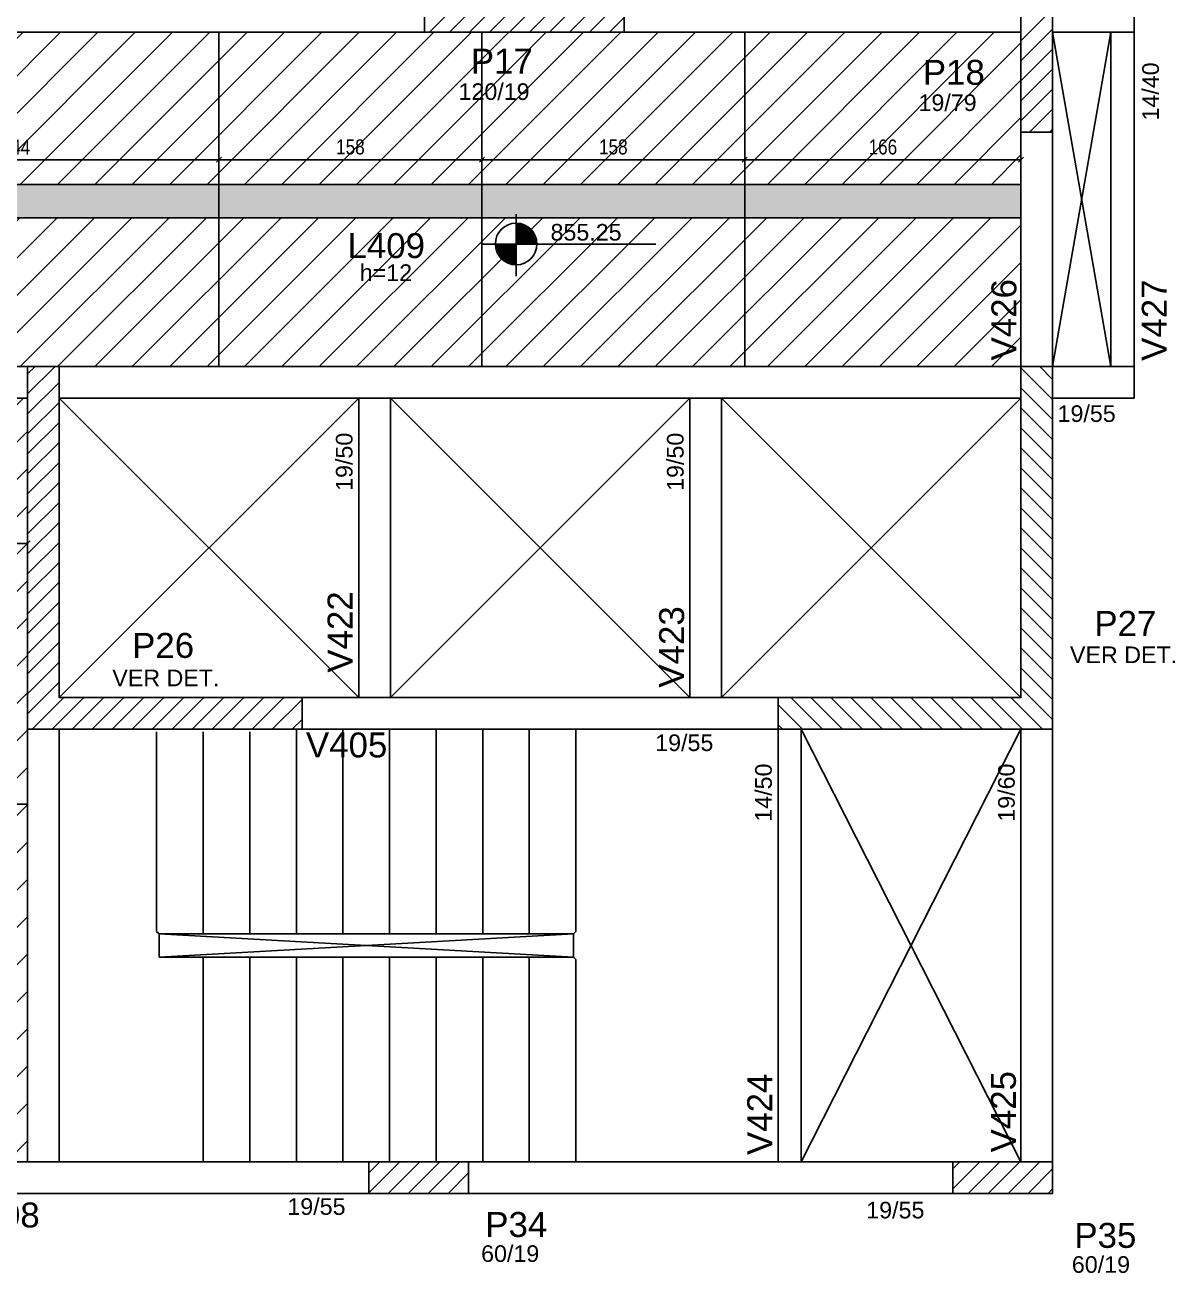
# Model space of a CAD drawing. Header units: millimetres. Extents: x 2358 to 5871, y 1438 to 2637.
# Drawn here: x 5180 to 5871, y 1438 to 2189 of the extents above; entities that cross this region are included whole.
import ezdxf

# ---------------------------------------------------------------- set-up
doc = ezdxf.new("R2010")
doc.units = ezdxf.units.MM
for name, color, linetype in [('1', 1, 'Continuous'), ('3', 3, 'Continuous'), ('4', 4, 'Continuous'), ('7', 7, 'Continuous'), ('9', 9, 'Continuous'), ('Painéis', 200, 'Continuous')]:
    doc.layers.add(name, color=color, linetype=linetype)
doc.layers.add('Hachura', color=251, linetype='Continuous', lineweight=9)
doc.layers.add('REAPROVEITAMENTO', color=251, linetype='Continuous', lineweight=9)
doc.styles.add('COTA TECNICA-50', font='techl___.ttf', dxfattribs={"height": 9})
doc.styles.get("Standard").update_dxf_attribs({"font": 'arial.ttf'})
doc.dimstyles.new('COTA PAINEL-50', dxfattribs={"dimtxt": 9, "dimasz": 3, "dimexe": 3, "dimexo": 3, "dimgap": 3, "dimtad": 1, "dimdec": 1, "dimzin": 12, "dimdsep": 46, "dimtxsty": 'COTA TECNICA-50', "dimblk1": 'OBLIQUE', "dimblk2": 'OBLIQUE', "dimsah": 1, "dimcen": 0.9, "dimclrd": 4, "dimclre": 4, "dimclrt": 240, "dimadec": 1, "dimazin": 3, "dimtfac": 1, "dimtdec": 1, "dimtmove": 0, "dimatfit": 3, "dimfxl": 1, "dimtolj": 1, "dimtzin": 12, "dimarcsym": 0})

# ---------------------------------------------------------------- blocks, each defined once
blk = doc.blocks.new('_Oblique')
at = {"color": 0, "linetype": 'ByBlock', "lineweight": -2}
blk.add_line((-0.5, -0.5), (0.5, 0.5), dxfattribs=at)
blk = doc.blocks.new('*D152')
at = {"layer": 'Defpoints', "color": 0, "transparency": 16777216}
for p in [(5112.97, 1876.83), (5181.47, 1877.66), (5112.97, 1872.69)]:
    blk.add_point(p, dxfattribs=at)
at = {"layer": 'Painéis', "color": 4, "lineweight": -2, "transparency": 16777216}
for p, q in [((5112.97, 1875.69), (5112.97, 1879.83)), ((5181.47, 1876.83), (5112.97, 1876.83)), ((5181.47, 1874.66), (5181.47, 1873.83))]:
    blk.add_line(p, q, dxfattribs=at)
at = {"layer": 'Painéis', "color": 4, "lineweight": -2, "transparency": 16777216, "xscale": 3, "yscale": 3, "zscale": 3, "rotation": 180}
blk.add_blockref('_Oblique', (5112.97, 1876.83), dxfattribs=at)
at = {"layer": 'Painéis', "color": 4, "lineweight": -2, "transparency": 16777216, "xscale": 3, "yscale": 3, "zscale": 3}
blk.add_blockref('_Oblique', (5181.47, 1876.83), dxfattribs=at)
at = {"layer": 'Painéis', "color": 240, "transparency": 16777216, "insert": (5147.22, 1884.44), "char_height": 9, "attachment_point": 5, "style": 'COTA TECNICA-50'}
blk.add_mtext('\\A1;68.5', dxfattribs=at)
blk = doc.blocks.new('*D159')
at = {"layer": 'Defpoints', "color": 0, "transparency": 16777216}
for p in [(5052.47, 2107.5), (5296.47, 2107.5), (5296.47, 2107.5)]:
    blk.add_point(p, dxfattribs=at)
at = {"layer": 'Painéis', "color": 4, "lineweight": -2, "transparency": 16777216}
blk.add_line((5052.47, 2107.5), (5296.47, 2107.5), dxfattribs=at)
at = {"layer": 'Painéis', "color": 4, "lineweight": -2, "transparency": 16777216, "xscale": 3, "yscale": 3, "zscale": 3, "rotation": 180}
blk.add_blockref('_Oblique', (5052.47, 2107.5), dxfattribs=at)
at = {"layer": 'Painéis', "color": 4, "lineweight": -2, "transparency": 16777216, "xscale": 3, "yscale": 3, "zscale": 3}
blk.add_blockref('_Oblique', (5296.47, 2107.5), dxfattribs=at)
at = {"layer": 'Painéis', "color": 240, "transparency": 16777216, "insert": (5174.47, 2115.07), "char_height": 9, "attachment_point": 5, "style": 'COTA TECNICA-50'}
blk.add_mtext('\\A1;244', dxfattribs=at)
blk = doc.blocks.new('*D160')
at = {"layer": 'Defpoints', "color": 0, "transparency": 16777216}
for p in [(5296.47, 2107.5), (5454.47, 2107.5), (5454.47, 2107.5)]:
    blk.add_point(p, dxfattribs=at)
at = {"layer": 'Painéis', "color": 4, "lineweight": -2, "transparency": 16777216}
blk.add_line((5296.47, 2107.5), (5454.47, 2107.5), dxfattribs=at)
at = {"layer": 'Painéis', "color": 4, "lineweight": -2, "transparency": 16777216, "xscale": 3, "yscale": 3, "zscale": 3, "rotation": 180}
blk.add_blockref('_Oblique', (5296.47, 2107.5), dxfattribs=at)
at = {"layer": 'Painéis', "color": 4, "lineweight": -2, "transparency": 16777216, "xscale": 3, "yscale": 3, "zscale": 3}
blk.add_blockref('_Oblique', (5454.47, 2107.5), dxfattribs=at)
at = {"layer": 'Painéis', "color": 240, "transparency": 16777216, "insert": (5375.47, 2115.12), "char_height": 9, "attachment_point": 5, "style": 'COTA TECNICA-50'}
blk.add_mtext('\\A1;158', dxfattribs=at)
blk = doc.blocks.new('*D176')
at = {"layer": 'Defpoints', "color": 0, "transparency": 16777216}
for p in [(5454.47, 2107.5), (5612.47, 2107.5), (5612.47, 2107.5)]:
    blk.add_point(p, dxfattribs=at)
at = {"layer": 'Painéis', "color": 4, "lineweight": -2, "transparency": 16777216}
blk.add_line((5454.47, 2107.5), (5612.47, 2107.5), dxfattribs=at)
at = {"layer": 'Painéis', "color": 4, "lineweight": -2, "transparency": 16777216, "xscale": 3, "yscale": 3, "zscale": 3, "rotation": 180}
blk.add_blockref('_Oblique', (5454.47, 2107.5), dxfattribs=at)
at = {"layer": 'Painéis', "color": 4, "lineweight": -2, "transparency": 16777216, "xscale": 3, "yscale": 3, "zscale": 3}
blk.add_blockref('_Oblique', (5612.47, 2107.5), dxfattribs=at)
at = {"layer": 'Painéis', "color": 240, "transparency": 16777216, "insert": (5533.47, 2115.12), "char_height": 9, "attachment_point": 5, "style": 'COTA TECNICA-50'}
blk.add_mtext('\\A1;158', dxfattribs=at)
blk = doc.blocks.new('*D177')
at = {"layer": 'Defpoints', "color": 0, "transparency": 16777216}
for p in [(5612.47, 2107.5), (5778.47, 2107.5), (5778.47, 2107.5)]:
    blk.add_point(p, dxfattribs=at)
at = {"layer": 'Painéis', "color": 4, "lineweight": -2, "transparency": 16777216}
blk.add_line((5612.47, 2107.5), (5778.47, 2107.5), dxfattribs=at)
at = {"layer": 'Painéis', "color": 4, "lineweight": -2, "transparency": 16777216, "xscale": 3, "yscale": 3, "zscale": 3, "rotation": 180}
blk.add_blockref('_Oblique', (5612.47, 2107.5), dxfattribs=at)
at = {"layer": 'Painéis', "color": 4, "lineweight": -2, "transparency": 16777216, "xscale": 3, "yscale": 3, "zscale": 3}
blk.add_blockref('_Oblique', (5778.47, 2107.5), dxfattribs=at)
at = {"layer": 'Painéis', "color": 240, "transparency": 16777216, "insert": (5695.47, 2115.09), "char_height": 9, "attachment_point": 5, "style": 'COTA TECNICA-50'}
blk.add_mtext('\\A1;166', dxfattribs=at)

msp = doc.modelspace()

# ---------------------------------------------------------------- hatches: boundary and pattern name
at = {"layer": 'Hachura', "linetype": 'ByBlock'}
h = msp.add_hatch(color=256, dxfattribs=at)
h.dxf.hatch_style = 1
h.paths.add_polyline_path([(5778.47, 2072.62), (5778.47, 2092.62), (5052.47, 2092.62), (5052.47, 2072.62)])
at = {"layer": 'REAPROVEITAMENTO', "linetype": 'ByBlock'}
h = msp.add_hatch(dxfattribs=at)
h.set_pattern_fill('ANSI31', color=256, scale=5, style=2)
h.set_pattern_definition([(45, (-618.037, -42.997), (-11.22532, 11.22532), [])])
h.paths.add_polyline_path([(5778.47, 2092.62), (5778.47, 2184.12), (5052.47, 2184.12), (5052.47, 2092.62)])
h = msp.add_hatch(dxfattribs=at)
h.set_pattern_fill('ANSI31', color=256, scale=5, style=2)
h.set_pattern_definition([(45, (-618.037, -152.497), (-11.22532, 11.22532), [])])
h.paths.add_polyline_path([(5052.47, 1983.12), (5778.47, 1983.12), (5778.47, 2072.62), (5052.47, 2072.62)])
h = msp.add_hatch(dxfattribs=at)
h.set_pattern_fill('ANSI31', color=256, scale=5, style=2)
h.set_pattern_definition([(45, (-1222.037, -261.05), (-11.22532, 11.22532), [])])
h.paths.add_polyline_path([(5181.47, 1964.07), (5052.47, 1964.07), (5052.47, 1505.07), (5181.47, 1505.07)])

# ---------------------------------------------------------------- linework, layer by layer
at = {"layer": '1', "linetype": 'Continuous'}
for p, q in [((5797.47, 1983.12), (5832.47, 2184.12)), ((5797.47, 2184.12), (5832.47, 1983.12)), ((5797.47, 1983.12), (5832.47, 2184.12)), ((5797.47, 2184.12), (5832.47, 1983.12)), ((5200.47, 1784.12), (5380.47, 1964.12)), ((5200.47, 1964.12), (5380.47, 1784.12)), ((5200.47, 1784.12), (5380.47, 1964.12)), ((5200.47, 1964.12), (5380.47, 1784.12)), ((5399.47, 1784.12), (5579.47, 1964.12)), ((5399.47, 1964.12), (5579.47, 1784.12)), ((5399.47, 1784.12), (5579.47, 1964.12)), ((5399.47, 1964.12), (5579.47, 1784.12)), ((5598.47, 1784.12), (5778.47, 1964.12)), ((5598.47, 1964.12), (5778.47, 1784.12)), ((5598.47, 1784.12), (5778.47, 1964.12)), ((5598.47, 1964.12), (5778.47, 1784.12)), ((5646.47, 1505.12), (5778.47, 1765.12)), ((5646.47, 1765.12), (5778.47, 1505.12)), ((5646.47, 1505.12), (5778.47, 1765.12)), ((5646.47, 1765.12), (5778.47, 1505.12))]:
    msp.add_line(p, q, dxfattribs=at)
at = {"layer": '3', "linetype": 'Continuous'}
for p, q in [((5422.96, 2184.12), (5441.96, 2203.12)), ((5434.99, 2184.12), (5453.99, 2203.12)), ((5447.01, 2184.12), (5466.01, 2203.12)), ((5459.03, 2184.12), (5478.03, 2203.12)), ((5471.05, 2184.12), (5490.05, 2203.12)), ((5483.07, 2184.12), (5502.07, 2203.12)), ((5495.09, 2184.12), (5514.09, 2203.12)), ((5507.11, 2184.12), (5526.11, 2203.12)), ((5519.13, 2184.12), (5538.13, 2203.12)), ((5531.15, 2184.12), (5539.97, 2192.94)), ((5778.47, 2179), (5797.47, 2198)), ((5778.47, 2166.98), (5797.47, 2185.98)), ((5778.47, 2154.96), (5797.47, 2173.96)), ((5778.47, 2142.94), (5797.47, 2161.94)), ((5778.47, 2130.92), (5797.47, 2149.92)), ((5783.69, 2124.12), (5797.47, 2137.9)), ((5795.71, 2124.12), (5797.47, 2125.88)), ((5475.07, 2069.31), (5475.07, 2074.82)), ((5475.07, 2069.31), (5475.07, 2044.31)), ((5475.07, 2068.7), (5478.92, 2068.7)), ((5475.07, 2067.91), (5480.82, 2067.91)), ((5475.07, 2067.12), (5482.14, 2067.12)), ((5475.07, 2066.33), (5483.18, 2066.33)), ((5475.07, 2065.53), (5484.02, 2065.53)), ((5475.07, 2064.74), (5484.73, 2064.74)), ((5475.07, 2063.95), (5485.33, 2063.95)), ((5462.57, 2056.81), (5454.14, 2056.81)), ((5462.57, 2056.81), (5487.57, 2056.81)), ((5475.07, 2056.02), (5462.57, 2056.02)), ((5475.07, 2063.15), (5485.84, 2063.15)), ((5475.07, 2062.36), (5486.27, 2062.36)), ((5475.07, 2061.57), (5486.63, 2061.57)), ((5475.07, 2060.78), (5486.92, 2060.78)), ((5475.07, 2059.98), (5487.16, 2059.98)), ((5475.07, 2059.19), (5487.34, 2059.19)), ((5475.07, 2058.4), (5487.47, 2058.4)), ((5475.07, 2057.6), (5487.57, 2057.6)), ((5487.57, 2056.81), (5558.99, 2056.81)), ((5475.07, 2055.23), (5462.67, 2055.23)), ((5475.07, 2054.43), (5462.8, 2054.43)), ((5475.07, 2053.64), (5462.98, 2053.64)), ((5475.07, 2052.85), (5463.21, 2052.85)), ((5475.07, 2052.05), (5463.51, 2052.05)), ((5475.07, 2051.26), (5463.87, 2051.26)), ((5475.07, 2050.47), (5464.3, 2050.47)), ((5475.07, 2049.68), (5464.8, 2049.68)), ((5475.07, 2048.88), (5465.4, 2048.88)), ((5475.07, 2048.09), (5466.11, 2048.09)), ((5475.07, 2047.3), (5466.96, 2047.3)), ((5475.07, 2046.5), (5468, 2046.5)), ((5475.07, 2045.71), (5469.32, 2045.71)), ((5475.07, 2044.92), (5471.22, 2044.92)), ((5475.07, 2044.31), (5475.07, 2037.44)), ((5181.47, 1966.67), (5197.92, 1983.12)), ((5181.47, 1978.69), (5185.9, 1983.12)), ((5778.47, 1982.37), (5797.47, 1963.37)), ((5789.74, 1983.12), (5797.47, 1975.39)), ((5181.47, 1954.65), (5200.47, 1973.65)), ((5778.47, 1970.35), (5797.47, 1951.35)), ((5181.47, 1942.63), (5200.47, 1961.63)), ((5778.47, 1958.33), (5797.47, 1939.33)), ((5181.47, 1930.61), (5200.47, 1949.61)), ((5778.47, 1946.31), (5797.47, 1927.31)), ((5181.47, 1918.59), (5200.47, 1937.59)), ((5778.47, 1934.29), (5797.47, 1915.29)), ((5181.47, 1906.56), (5200.47, 1925.56)), ((5778.47, 1922.26), (5797.47, 1903.26)), ((5181.47, 1894.54), (5200.47, 1913.54)), ((5778.47, 1910.24), (5797.47, 1891.24)), ((5181.47, 1882.52), (5200.47, 1901.52)), ((5778.47, 1898.22), (5797.47, 1879.22)), ((5181.47, 1870.5), (5200.47, 1889.5)), ((5778.47, 1886.2), (5797.47, 1867.2)), ((5181.47, 1858.48), (5200.47, 1877.48)), ((5778.47, 1874.18), (5797.47, 1855.18)), ((5181.47, 1846.46), (5200.47, 1865.46)), ((5778.47, 1862.16), (5797.47, 1843.16)), ((5181.47, 1834.44), (5200.47, 1853.44)), ((5778.47, 1850.14), (5797.47, 1831.14)), ((5181.47, 1822.42), (5200.47, 1841.42)), ((5778.47, 1838.12), (5797.47, 1819.12)), ((5181.47, 1810.4), (5200.47, 1829.4)), ((5778.47, 1826.1), (5797.47, 1807.1)), ((5181.47, 1798.38), (5200.47, 1817.38)), ((5778.47, 1814.08), (5797.47, 1795.08)), ((5181.47, 1786.36), (5200.47, 1805.36)), ((5778.47, 1802.06), (5797.47, 1783.06)), ((5181.47, 1774.34), (5200.47, 1793.34)), ((5778.47, 1790.04), (5797.47, 1771.04)), ((5184.28, 1765.12), (5203.28, 1784.12)), ((5196.3, 1765.12), (5215.3, 1784.12)), ((5208.32, 1765.12), (5227.32, 1784.12)), ((5220.34, 1765.12), (5239.34, 1784.12)), ((5232.36, 1765.12), (5251.36, 1784.12)), ((5244.38, 1765.12), (5263.38, 1784.12)), ((5256.4, 1765.12), (5275.4, 1784.12)), ((5268.42, 1765.12), (5287.42, 1784.12)), ((5280.44, 1765.12), (5299.44, 1784.12)), ((5292.46, 1765.12), (5311.46, 1784.12)), ((5304.49, 1765.12), (5323.49, 1784.12)), ((5316.51, 1765.12), (5335.51, 1784.12)), ((5328.53, 1765.12), (5346.47, 1783.06)), ((5632.47, 1779.77), (5647.12, 1765.12)), ((5640.14, 1784.12), (5659.14, 1765.12)), ((5652.16, 1784.12), (5671.16, 1765.12)), ((5664.18, 1784.12), (5683.18, 1765.12)), ((5676.2, 1784.12), (5695.2, 1765.12)), ((5688.22, 1784.12), (5707.22, 1765.12)), ((5700.24, 1784.12), (5719.24, 1765.12)), ((5712.26, 1784.12), (5731.26, 1765.12)), ((5724.28, 1784.12), (5743.28, 1765.12)), ((5736.3, 1784.12), (5755.3, 1765.12)), ((5748.32, 1784.12), (5767.32, 1765.12)), ((5760.34, 1784.12), (5779.34, 1765.12)), ((5772.36, 1784.12), (5791.36, 1765.12)), ((5340.55, 1765.12), (5346.47, 1771.04)), ((5632.47, 1767.74), (5635.09, 1765.12)), ((5386.47, 1486.48), (5405.11, 1505.12)), ((5386.47, 1498.5), (5393.09, 1505.12)), ((5398.13, 1486.12), (5417.13, 1505.12)), ((5410.15, 1486.12), (5429.15, 1505.12)), ((5422.17, 1486.12), (5441.17, 1505.12)), ((5737.47, 1488.88), (5753.71, 1505.12)), ((5737.47, 1500.9), (5741.69, 1505.12)), ((5746.73, 1486.12), (5765.73, 1505.12)), ((5758.75, 1486.12), (5777.75, 1505.12)), ((5770.78, 1486.12), (5789.78, 1505.12)), ((5782.8, 1486.12), (5797.47, 1500.8)), ((5434.19, 1486.12), (5446.47, 1498.4)), ((5446.21, 1486.12), (5446.47, 1486.38)), ((5794.82, 1486.12), (5797.47, 1488.77))]:
    msp.add_line(p, q, dxfattribs=at)
for points in [[(5846.47, 1964.12), (5846.47, 2203.12)], [(5042.97, 2184.12), (5419.97, 2184.12)], [(5539.97, 2184.12), (5778.47, 2184.12)], [(5797.47, 2184.12), (5832.47, 2184.12)], [(5832.47, 2184.12), (5832.47, 1983.12)], [(5846.47, 2184.12), (5832.47, 2184.12)], [(5778.47, 2124.12), (5778.47, 1983.12)], [(5797.47, 1983.12), (5797.47, 2124.12)], [(5181.47, 1983.12), (5052.47, 1983.12)], [(5389.97, 1983.12), (5200.47, 1983.12)], [(5588.97, 1983.12), (5389.97, 1983.12)], [(5778.47, 1983.12), (5588.97, 1983.12)], [(5832.47, 1983.12), (5797.47, 1983.12)], [(5846.47, 1983.12), (5832.47, 1983.12)], [(5052.47, 1964.12), (5181.47, 1964.12)], [(5200.47, 1964.12), (5380.47, 1964.12)], [(5380.47, 1964.12), (5380.47, 1784.12)], [(5399.47, 1964.12), (5380.47, 1964.12)], [(5399.47, 1964.12), (5579.47, 1964.12)], [(5399.47, 1784.12), (5399.47, 1964.12)], [(5579.47, 1964.12), (5579.47, 1784.12)], [(5598.47, 1964.12), (5579.47, 1964.12)], [(5598.47, 1964.12), (5778.47, 1964.12)], [(5598.47, 1784.12), (5598.47, 1964.12)], [(5797.47, 1964.12), (5846.47, 1964.12)], [(5380.47, 1784.12), (5346.47, 1784.12)], [(5399.47, 1784.12), (5380.47, 1784.12)], [(5579.47, 1784.12), (5399.47, 1784.12)], [(5598.47, 1784.12), (5579.47, 1784.12)], [(5632.47, 1784.12), (5598.47, 1784.12)], [(5181.47, 1765.12), (5181.47, 1505.12)], [(5200.47, 1505.12), (5200.47, 1765.12)], [(5346.47, 1765.12), (5389.97, 1765.12)], [(5389.97, 1765.12), (5588.97, 1765.12)], [(5588.97, 1765.12), (5632.47, 1765.12)], [(5632.47, 1765.12), (5632.47, 1505.12)], [(5646.47, 1505.12), (5646.47, 1765.12)], [(5778.47, 1765.12), (5778.47, 1505.12)], [(5797.47, 1505.12), (5797.47, 1765.12)], [(5181.47, 1505.12), (5133.47, 1505.12)], [(5200.47, 1505.12), (5181.47, 1505.12)], [(5386.47, 1505.12), (5200.47, 1505.12)], [(5632.47, 1505.12), (5446.47, 1505.12)], [(5646.47, 1505.12), (5632.47, 1505.12)], [(5737.47, 1505.12), (5646.47, 1505.12)], [(5133.47, 1486.12), (5190.97, 1486.12)], [(5190.97, 1486.12), (5386.47, 1486.12)], [(5446.47, 1486.12), (5639.47, 1486.12)], [(5639.47, 1486.12), (5737.47, 1486.12)]]:
    msp.add_lwpolyline(points, dxfattribs=at)
msp.add_circle((5475.07, 2056.81), 12.5, dxfattribs=at)
at = {"layer": '7', "linetype": 'Continuous'}
for points in [[(5419.97, 2184.12), (5539.97, 2184.12), (5539.97, 2203.12), (5419.97, 2203.12), (5419.97, 2184.12)], [(5778.47, 2124.12), (5797.47, 2124.12), (5797.47, 2203.12), (5778.47, 2203.12), (5778.47, 2124.12)], [(5181.47, 1765.12), (5346.47, 1765.12), (5346.47, 1784.12), (5200.47, 1784.12), (5200.47, 1983.12), (5181.47, 1983.12), (5181.47, 1765.12)], [(5797.47, 1765.12), (5797.47, 1983.12), (5778.47, 1983.12), (5778.47, 1784.12), (5632.47, 1784.12), (5632.47, 1765.12), (5797.47, 1765.12)], [(5386.47, 1486.12), (5446.47, 1486.12), (5446.47, 1505.12), (5386.47, 1505.12), (5386.47, 1486.12)], [(5737.47, 1486.12), (5797.47, 1486.12), (5797.47, 1505.12), (5737.47, 1505.12), (5737.47, 1486.12)]]:
    msp.add_lwpolyline(points, dxfattribs=at)
at = {"layer": '9', "linetype": 'Continuous'}
for p, q in [((5258.97, 1763.62), (5258.97, 1643.62)), ((5286.97, 1763.62), (5286.97, 1642.12)), ((5314.97, 1763.62), (5314.97, 1642.12)), ((5342.97, 1765.12), (5342.97, 1642.12)), ((5370.97, 1765.12), (5370.97, 1642.12)), ((5398.97, 1765.12), (5398.97, 1642.12)), ((5426.97, 1765.12), (5426.97, 1642.12)), ((5454.97, 1765.12), (5454.97, 1642.12)), ((5482.97, 1765.12), (5482.97, 1642.12)), ((5510.97, 1765.12), (5510.97, 1643.62)), ((5260.47, 1642.12), (5258.97, 1643.62)), ((5509.47, 1642.12), (5510.97, 1643.62)), ((5260.47, 1642.12), (5509.47, 1628.12)), ((5260.47, 1628.12), (5509.47, 1642.12)), ((5286.97, 1628.12), (5286.97, 1505.12)), ((5314.97, 1628.12), (5314.97, 1505.12)), ((5342.97, 1628.12), (5342.97, 1505.12)), ((5370.97, 1628.12), (5370.97, 1505.12)), ((5398.97, 1628.12), (5398.97, 1505.12)), ((5426.97, 1628.12), (5426.97, 1505.12)), ((5454.97, 1628.12), (5454.97, 1505.12)), ((5482.97, 1628.12), (5482.97, 1505.12)), ((5509.47, 1628.12), (5510.97, 1626.62)), ((5510.97, 1626.62), (5510.97, 1505.12))]:
    msp.add_line(p, q, dxfattribs=at)
msp.add_lwpolyline([(5260.47, 1628.12), (5509.47, 1628.12), (5509.47, 1642.12), (5260.47, 1642.12), (5260.47, 1628.12)], dxfattribs=at)
at = {"layer": 'Painéis'}
for p, q in [((5296.47, 2184.12), (5296.47, 1983.12)), ((5454.47, 2184.12), (5454.47, 1983.12)), ((5612.47, 2184.12), (5612.47, 1983.12)), ((2639.47, 2092.62), (5778.47, 2092.62)), ((5052.47, 2072.62), (5778.47, 2072.62)), ((5052.47, 1720.07), (5181.47, 1720.07))]:
    msp.add_line(p, q, dxfattribs=at)

# ---------------------------------------------------------------- texts
at = {"layer": '3', "linetype": 'Continuous'}
for s, p in [('14/40', (5861.36, 2131.04)), ('19/50', (5376.72, 1908.42)), ('19/50', (5575.72, 1908.42)), ('14/50', (5628.72, 1709.55)), ('19/60', (5774.72, 1709.55))]:
    msp.add_text(s, height=10, rotation=90, dxfattribs=at).set_placement(p)
for s, p in [('120/19', (5440.43, 2143.42)), ('19/79', (5716.88, 2136.78)), ('855.25', (5495.73, 2058.88)), ('h=12', (5381.07, 2034.6)), ('19/55', (5800.47, 1949.86)), ('VER DET.', (5807.93, 1804.89)), ('VER DET.', (5232.35, 1790.96)), ('19/55', (5558.65, 1752.02)), ('19/55', (5337.57, 1473.18)), ('19/55', (5685.49, 1471.07)), ('60/19', (5454.01, 1444.9)), ('60/19', (5809.07, 1438.36))]:
    msp.add_text(s, height=10, dxfattribs=at).set_placement(p)
at = {"layer": '4', "linetype": 'Continuous'}
for s, p in [('P17', (5447.84, 2159.24)), ('P18', (5719.49, 2152.53)), ('L409', (5373.67, 2048.35)), ('P27', (5822.59, 1821.23)), ('P26', (5244.25, 1808.01)), ('V405', (5348.72, 1748.17)), ('V408', (5139.78, 1465.62)), ('P34', (5456.51, 1459.9)), ('P35', (5810.56, 1453.36))]:
    msp.add_text(s, height=15, dxfattribs=at).set_placement(p)
for s, p in [('V426', (5775.73, 1986.81)), ('V427', (5866.09, 1986.57)), ('V422', (5376.72, 1799.12)), ('V423', (5576.02, 1790.13)), ('V424', (5628.95, 1509.16)), ('V425', (5775.41, 1510.74))]:
    msp.add_text(s, height=15, rotation=90, dxfattribs=at).set_placement(p)

# ---------------------------------------------------------------- dimensions: what is measured, and where the dimension line sits
at = {"layer": 'Painéis'}
for base, p1, p2, picture, middle in [((5296.47, 2107.5), (5052.47, 2107.5), (5296.47, 2107.5), '*D159', (5174.47, 2115.07)), ((5112.97, 1876.83), (5181.47, 1877.66), (5112.97, 1872.69), '*D152', (5147.22, 1884.44))]:
    dim = msp.add_linear_dim(base=base, p1=p1, p2=p2, dimstyle='COTA PAINEL-50', dxfattribs=at)
    dim.commit()
    dim.dimension.update_dxf_attribs({"geometry": picture, "text_midpoint": middle})
for base, p1, p2, picture, middle in [((5454.47, 2107.5), (5296.47, 2107.5), (5454.47, 2107.5), '*D160', (5375.47, 2115.12)), ((5612.47, 2107.5), (5454.47, 2107.5), (5612.47, 2107.5), '*D176', (5533.47, 2115.12)), ((5778.47, 2107.5), (5612.47, 2107.5), (5778.47, 2107.5), '*D177', (5695.47, 2115.09))]:
    dim = msp.add_linear_dim(base=base, p1=p1, p2=p2, dimstyle='COTA PAINEL-50', override={"dimtmove": 1}, dxfattribs=at)
    dim.commit()
    dim.dimension.update_dxf_attribs({"geometry": picture, "text_midpoint": middle})

doc.saveas('drawing.dxf')
